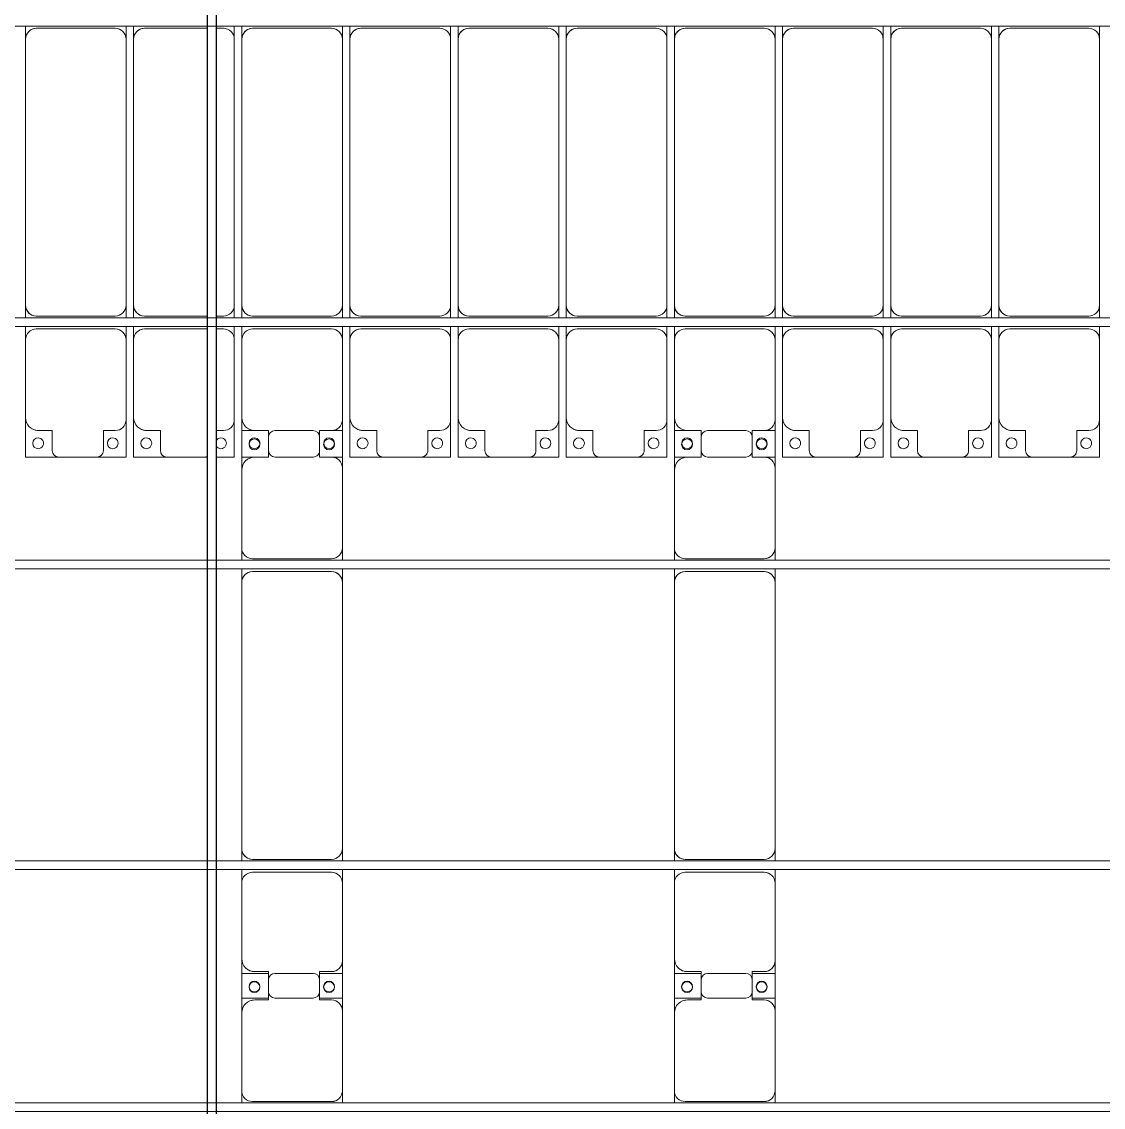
# Model space of a CAD drawing. Header units: millimetres. Extents: x -147246 to 112336, y -213734 to -86506.
# Drawn here: x -69365 to -64365, y -135865 to -130845 of the extents above; entities that cross this region are included whole.
import ezdxf

# ---------------------------------------------------------------- set-up
doc = ezdxf.new("R2010")
doc.units = ezdxf.units.MM
doc.layers.add('A-GENM', color=13, linetype='Continuous', lineweight=9)
doc.layers.add('S-BEAM', color=12, linetype='Continuous', lineweight=9)

# ---------------------------------------------------------------- blocks, each defined once
blk = doc.blocks.new('Dải phao đi lại kèm đỡ invester - DẢI PHAO ĐI LẠI-14853-BỐ TRÍ KHUNG KẾT CẤU BÈ PIN 05')
at = {"layer": 'A-GENM', "color": 7}
for p, q in [((70758.4, 620.3), (70758.4, 680.8)), ((71173.4, 670.3), (70808.4, 670.3)), ((71223.4, 680.8), (71223.4, 620.3)), ((71258.4, 620.3), (71258.4, 680.8)), ((71599.8, 670.3), (71308.4, 670.3)), ((71673.4, 670.3), (71639.8, 670.3)), ((71723.4, 680.8), (71723.4, 620.3)), ((71758.4, 620.3), (71758.4, 680.8)), ((72173.4, 670.3), (71808.4, 670.3)), ((72223.4, 680.8), (72223.4, 620.3)), ((72258.4, 620.3), (72258.4, 680.8)), ((72673.4, 670.3), (72308.4, 670.3)), ((72723.4, 680.8), (72723.4, 620.3)), ((72758.4, 620.3), (72758.4, 680.8)), ((73173.4, 670.3), (72808.4, 670.3)), ((73223.4, 680.8), (73223.4, 620.3)), ((73258.4, 620.3), (73258.4, 680.8)), ((73673.4, 670.3), (73308.4, 670.3)), ((73723.4, 680.8), (73723.4, 620.3)), ((73758.4, 620.3), (73758.4, 680.8)), ((74173.4, 670.3), (73808.4, 670.3)), ((74223.4, 680.8), (74223.4, 620.3)), ((74258.4, 620.3), (74258.4, 680.8)), ((74673.4, 670.3), (74308.4, 670.3)), ((74723.4, 680.8), (74723.4, 620.3)), ((74758.4, 620.3), (74758.4, 680.8)), ((75173.4, 670.3), (74808.4, 670.3)), ((75223.4, 680.8), (75223.4, 620.3)), ((75258.4, 620.3), (75258.4, 680.8)), ((75673.4, 670.3), (75308.4, 670.3)), ((75723.4, 680.8), (75723.4, 620.3)), ((70758.4, 620.3), (70758.4, -610.3)), ((71223.4, -610.3), (71223.4, 620.3)), ((71258.4, 620.3), (71258.4, -610.3)), ((71723.4, -610.3), (71723.4, 620.3)), ((71758.4, 620.3), (71758.4, -610.3)), ((72223.4, -610.3), (72223.4, 620.3)), ((72258.4, 620.3), (72258.4, -610.3)), ((72723.4, -610.3), (72723.4, 620.3)), ((72758.4, 620.3), (72758.4, -610.3)), ((73223.4, -610.3), (73223.4, 620.3)), ((73258.4, 620.3), (73258.4, -610.3)), ((73723.4, -610.3), (73723.4, 620.3)), ((73758.4, 620.3), (73758.4, -610.3)), ((74223.4, -610.3), (74223.4, 620.3)), ((74258.4, 620.3), (74258.4, -610.3)), ((74723.4, -610.3), (74723.4, 620.3)), ((74758.4, 620.3), (74758.4, -610.3)), ((75223.4, -610.3), (75223.4, 620.3)), ((75258.4, 620.3), (75258.4, -610.3)), ((75723.4, -610.3), (75723.4, 620.3)), ((70758.4, -669.2), (70758.4, -610.3)), ((71223.4, -610.3), (71223.4, -669.2)), ((71258.4, -669.2), (71258.4, -610.3)), ((71723.4, -610.3), (71723.4, -669.2)), ((71758.4, -669.2), (71758.4, -610.3)), ((72223.4, -610.3), (72223.4, -669.2)), ((72258.4, -669.2), (72258.4, -610.3)), ((72723.4, -610.3), (72723.4, -669.2)), ((72758.4, -669.2), (72758.4, -610.3)), ((73223.4, -610.3), (73223.4, -669.2)), ((73258.4, -669.2), (73258.4, -610.3)), ((73723.4, -610.3), (73723.4, -669.2)), ((73758.4, -669.2), (73758.4, -610.3)), ((74223.4, -610.3), (74223.4, -669.2)), ((74258.4, -669.2), (74258.4, -610.3)), ((74723.4, -610.3), (74723.4, -669.2)), ((74758.4, -669.2), (74758.4, -610.3)), ((75223.4, -610.3), (75223.4, -669.2)), ((75258.4, -669.2), (75258.4, -610.3)), ((75723.4, -610.3), (75723.4, -669.2)), ((70808.4, -660.3), (71173.4, -660.3)), ((71308.4, -660.3), (71599.8, -660.3)), ((71639.8, -660.3), (71673.4, -660.3)), ((71808.4, -660.3), (72173.4, -660.3)), ((72308.4, -660.3), (72673.4, -660.3)), ((72808.4, -660.3), (73173.4, -660.3)), ((73308.4, -660.3), (73673.4, -660.3)), ((73808.4, -660.3), (74173.4, -660.3)), ((74308.4, -660.3), (74673.4, -660.3)), ((74808.4, -660.3), (75173.4, -660.3)), ((75308.4, -660.3), (75673.4, -660.3)), ((70758.4, -769.7), (70758.4, -709.2)), ((71173.4, -719.7), (70808.4, -719.7)), ((71223.4, -709.2), (71223.4, -769.7)), ((71258.4, -769.7), (71258.4, -709.2)), ((71599.8, -719.7), (71308.4, -719.7)), ((71673.4, -719.7), (71639.8, -719.7)), ((71723.4, -709.2), (71723.4, -769.7)), ((71758.4, -769.7), (71758.4, -709.2)), ((72173.4, -719.7), (71808.4, -719.7)), ((72223.4, -709.2), (72223.4, -769.7)), ((72258.4, -769.7), (72258.4, -709.2)), ((72673.4, -719.7), (72308.4, -719.7)), ((72723.4, -709.2), (72723.4, -769.7)), ((72758.4, -769.7), (72758.4, -709.2)), ((73173.4, -719.7), (72808.4, -719.7)), ((73223.4, -709.2), (73223.4, -769.7)), ((73258.4, -769.7), (73258.4, -709.2)), ((73673.4, -719.7), (73308.4, -719.7)), ((73723.4, -709.2), (73723.4, -769.7)), ((73758.4, -769.7), (73758.4, -709.2)), ((74173.4, -719.7), (73808.4, -719.7)), ((74223.4, -709.2), (74223.4, -769.7)), ((74258.4, -769.7), (74258.4, -709.2)), ((74673.4, -719.7), (74308.4, -719.7)), ((74723.4, -709.2), (74723.4, -769.7)), ((74758.4, -769.7), (74758.4, -709.2)), ((75173.4, -719.7), (74808.4, -719.7)), ((75223.4, -709.2), (75223.4, -769.7)), ((75258.4, -769.7), (75258.4, -709.2)), ((75673.4, -719.7), (75308.4, -719.7)), ((75723.4, -709.2), (75723.4, -769.7)), ((70758.4, -769.7), (70758.4, -1129.7)), ((71223.4, -1139.7), (71223.4, -769.7)), ((71258.4, -769.7), (71258.4, -1129.7)), ((71723.4, -1139.7), (71723.4, -769.7)), ((71758.4, -769.7), (71758.4, -1129.7)), ((72223.4, -1139.7), (72223.4, -769.7)), ((72258.4, -769.7), (72258.4, -1129.7)), ((72723.4, -1139.7), (72723.4, -769.7)), ((72758.4, -769.7), (72758.4, -1129.7)), ((73223.4, -1139.7), (73223.4, -769.7)), ((73258.4, -769.7), (73258.4, -1129.7)), ((73723.4, -1139.7), (73723.4, -769.7)), ((73758.4, -769.7), (73758.4, -1129.7)), ((74223.4, -1139.7), (74223.4, -769.7)), ((74258.4, -769.7), (74258.4, -1129.7)), ((74723.4, -1139.7), (74723.4, -769.7)), ((74758.4, -769.7), (74758.4, -1129.7)), ((75223.4, -1139.7), (75223.4, -769.7)), ((75258.4, -769.7), (75258.4, -1129.7)), ((75723.4, -1139.7), (75723.4, -769.7)), ((70758.4, -1312.2), (70758.4, -1129.7)), ((71223.4, -1139.7), (71223.4, -1312.2)), ((71258.4, -1312.2), (71258.4, -1129.7)), ((71723.4, -1139.7), (71723.4, -1312.2)), ((71758.4, -1312.2), (71758.4, -1129.7)), ((72223.4, -1139.7), (72223.4, -1312.2)), ((72258.4, -1312.2), (72258.4, -1129.7)), ((72723.4, -1139.7), (72723.4, -1312.2)), ((72758.4, -1312.2), (72758.4, -1129.7)), ((73223.4, -1139.7), (73223.4, -1312.2)), ((73258.4, -1312.2), (73258.4, -1129.7)), ((73723.4, -1139.7), (73723.4, -1312.2)), ((73758.4, -1312.2), (73758.4, -1129.7)), ((74223.4, -1139.7), (74223.4, -1312.2)), ((74258.4, -1312.2), (74258.4, -1129.7)), ((74723.4, -1139.7), (74723.4, -1312.2)), ((74758.4, -1312.2), (74758.4, -1129.7)), ((75223.4, -1139.7), (75223.4, -1312.2)), ((75258.4, -1312.2), (75258.4, -1129.7)), ((75723.4, -1139.7), (75723.4, -1312.2)), ((70818.4, -1189.7), (70881.8, -1189.7)), ((70881.8, -1189.7), (70881.8, -1282.2)), ((71118.2, -1282.2), (71118.2, -1189.7)), ((71118.2, -1189.7), (71173.4, -1189.7)), ((71318.4, -1189.7), (71381.8, -1189.7)), ((71381.8, -1189.7), (71381.8, -1282.2)), ((71639.8, -1189.7), (71673.4, -1189.7)), ((71818.4, -1189.7), (71881.8, -1189.7)), ((71881.8, -1189.7), (71881.8, -1282.2)), ((72118.2, -1282.2), (72118.2, -1189.7)), ((72118.2, -1189.7), (72173.4, -1189.7)), ((72318.4, -1189.7), (72381.8, -1189.7)), ((72381.8, -1189.7), (72381.8, -1282.2)), ((72618.2, -1282.2), (72618.2, -1189.7)), ((72618.2, -1189.7), (72673.4, -1189.7)), ((72818.4, -1189.7), (72881.8, -1189.7)), ((72881.8, -1189.7), (72881.8, -1282.2)), ((73118.2, -1282.2), (73118.2, -1189.7)), ((73118.2, -1189.7), (73173.4, -1189.7)), ((73318.4, -1189.7), (73381.8, -1189.7)), ((73381.8, -1189.7), (73381.8, -1282.2)), ((73618.2, -1282.2), (73618.2, -1189.7)), ((73618.2, -1189.7), (73673.4, -1189.7)), ((73818.4, -1189.7), (73881.8, -1189.7)), ((73881.8, -1189.7), (73881.8, -1282.2)), ((74118.2, -1282.2), (74118.2, -1189.7)), ((74118.2, -1189.7), (74173.4, -1189.7)), ((74318.4, -1189.7), (74381.8, -1189.7)), ((74381.8, -1189.7), (74381.8, -1282.2)), ((74618.2, -1282.2), (74618.2, -1189.7)), ((74618.2, -1189.7), (74673.4, -1189.7)), ((74818.4, -1189.7), (74881.8, -1189.7)), ((74881.8, -1189.7), (74881.8, -1282.2)), ((75118.2, -1282.2), (75118.2, -1189.7)), ((75118.2, -1189.7), (75173.4, -1189.7)), ((75318.4, -1189.7), (75381.8, -1189.7)), ((75381.8, -1189.7), (75381.8, -1282.2)), ((75618.2, -1282.2), (75618.2, -1189.7)), ((75618.2, -1189.7), (75673.4, -1189.7)), ((70911.8, -1312.2), (70758.4, -1312.2)), ((70911.8, -1312.2), (71088.2, -1312.2)), ((71223.4, -1312.2), (71088.2, -1312.2)), ((71411.8, -1312.2), (71258.4, -1312.2)), ((71411.8, -1312.2), (71588.2, -1312.2)), ((71599.8, -1312.2), (71588.2, -1312.2)), ((71723.4, -1312.2), (71639.8, -1312.2)), ((71881.7, -1312.2), (71758.4, -1312.2)), ((71911.8, -1312.2), (72088.2, -1312.2)), ((72223.4, -1312.2), (72117.1, -1312.2)), ((72411.8, -1312.2), (72258.4, -1312.2)), ((72411.8, -1312.2), (72588.2, -1312.2)), ((72723.4, -1312.2), (72588.2, -1312.2)), ((72911.8, -1312.2), (72758.4, -1312.2)), ((72911.8, -1312.2), (73088.2, -1312.2)), ((73223.4, -1312.2), (73088.2, -1312.2)), ((73411.8, -1312.2), (73258.4, -1312.2)), ((73411.8, -1312.2), (73588.2, -1312.2)), ((73723.4, -1312.2), (73588.2, -1312.2)), ((73881.7, -1312.2), (73758.4, -1312.2)), ((73911.8, -1312.2), (74088.2, -1312.2)), ((74223.4, -1312.2), (74117.1, -1312.2)), ((74411.8, -1312.2), (74258.4, -1312.2)), ((74411.8, -1312.2), (74588.2, -1312.2)), ((74723.4, -1312.2), (74588.2, -1312.2)), ((74911.8, -1312.2), (74758.4, -1312.2)), ((74911.8, -1312.2), (75088.2, -1312.2)), ((75223.4, -1312.2), (75088.2, -1312.2)), ((75411.8, -1312.2), (75258.4, -1312.2)), ((75411.8, -1312.2), (75588.2, -1312.2)), ((75723.4, -1312.2), (75588.2, -1312.2))]:
    blk.add_line(p, q, dxfattribs=at)
for centre, radius, start, end in [((70808.4, 620.3), 50, 90, 180), ((70808.4, 620.3), 50, 90, 165), ((71173.4, 620.3), 50, 360, 90), ((71173.4, 620.3), 50, 360, 90), ((71308.4, 620.3), 50, 90, 180), ((71308.4, 620.3), 50, 90, 165), ((71673.4, 620.3), 50, 0, 90), ((71673.4, 620.3), 50, 0, 90), ((71808.4, 620.3), 50, 90, 180), ((71808.4, 620.3), 50, 90, 165), ((72173.4, 620.3), 50, 0, 90), ((72173.4, 620.3), 50, 0, 90), ((72308.4, 620.3), 50, 90, 180), ((72308.4, 620.3), 50, 90, 165), ((72673.4, 620.3), 50, 360, 90), ((72673.4, 620.3), 50, 360, 90), ((72808.4, 620.3), 50, 90, 180), ((72808.4, 620.3), 50, 90, 165), ((73173.4, 620.3), 50, 0, 90), ((73173.4, 620.3), 50, 0, 90), ((73308.4, 620.3), 50, 90, 180), ((73308.4, 620.3), 50, 90, 165), ((73673.4, 620.3), 50, 0, 90), ((73673.4, 620.3), 50, 0, 90), ((73808.4, 620.3), 50, 90, 180), ((73808.4, 620.3), 50, 90, 165), ((74173.4, 620.3), 50, 0, 90), ((74173.4, 620.3), 50, 0, 90), ((74308.4, 620.3), 50, 90, 180), ((74308.4, 620.3), 50, 90, 165), ((74673.4, 620.3), 50, 0, 90), ((74673.4, 620.3), 50, 0, 90), ((74808.4, 620.3), 50, 90, 180), ((74808.4, 620.3), 50, 90, 165), ((75173.4, 620.3), 50, 0, 90), ((75173.4, 620.3), 50, 0, 90), ((75308.4, 620.3), 50, 90, 180), ((75308.4, 620.3), 50, 90, 165), ((75673.4, 620.3), 50, 360, 90), ((75673.4, 620.3), 50, 360, 90), ((70808.4, -610.3), 50, 180, 270), ((70808.4, -610.3), 50, 180, 255), ((71173.4, -610.3), 50, 270, 0), ((71173.4, -610.3), 50, 315, 0), ((71308.4, -610.3), 50, 180, 270), ((71308.4, -610.3), 50, 180, 255), ((71673.4, -610.3), 50, 270, 0), ((71673.4, -610.3), 50, 315, 0), ((71808.4, -610.3), 50, 180, 270), ((71808.4, -610.3), 50, 180, 255), ((72173.4, -610.3), 50, 270, 0), ((72173.4, -610.3), 50, 315, 0), ((72308.4, -610.3), 50, 180, 270), ((72308.4, -610.3), 50, 180, 255), ((72673.4, -610.3), 50, 270, 0), ((72673.4, -610.3), 50, 315, 0), ((72808.4, -610.3), 50, 180, 270), ((72808.4, -610.3), 50, 180, 255), ((73173.4, -610.3), 50, 270, 360), ((73173.4, -610.3), 50, 315, 360), ((73308.4, -610.3), 50, 180, 270), ((73308.4, -610.3), 50, 180, 255), ((73673.4, -610.3), 50, 270, 0), ((73673.4, -610.3), 50, 315, 0), ((73808.4, -610.3), 50, 180, 270), ((73808.4, -610.3), 50, 180, 255), ((74173.4, -610.3), 50, 270, 0), ((74173.4, -610.3), 50, 315, 0), ((74308.4, -610.3), 50, 180, 270), ((74308.4, -610.3), 50, 180, 255), ((74673.4, -610.3), 50, 270, 360), ((74673.4, -610.3), 50, 315, 360), ((74808.4, -610.3), 50, 180, 270), ((74808.4, -610.3), 50, 180, 255), ((75173.4, -610.3), 50, 270, 0), ((75173.4, -610.3), 50, 315, 0), ((75308.4, -610.3), 50, 180, 270), ((75308.4, -610.3), 50, 180, 255), ((75673.4, -610.3), 50, 270, 360), ((75673.4, -610.3), 50, 315, 360), ((70808.4, -769.7), 50, 90, 180), ((70808.4, -769.7), 50, 90, 135), ((71173.4, -769.7), 50, 360, 90), ((71173.4, -769.7), 50, 45, 90), ((71308.4, -769.7), 50, 90, 180), ((71308.4, -769.7), 50, 90, 135), ((71673.4, -769.7), 50, 0, 90), ((71673.4, -769.7), 50, 45, 90), ((71808.4, -769.7), 50, 90, 180), ((71808.4, -769.7), 50, 90, 135), ((72173.4, -769.7), 50, 0, 90), ((72173.4, -769.7), 50, 45, 90), ((72308.4, -769.7), 50, 90, 180), ((72308.4, -769.7), 50, 90, 135), ((72673.4, -769.7), 50, 0, 90), ((72673.4, -769.7), 50, 45, 90), ((72808.4, -769.7), 50, 90, 180), ((72808.4, -769.7), 50, 90, 135), ((73173.4, -769.7), 50, 0, 90), ((73173.4, -769.7), 50, 45, 90), ((73308.4, -769.7), 50, 90, 180), ((73308.4, -769.7), 50, 90, 135), ((73673.4, -769.7), 50, 0, 90), ((73673.4, -769.7), 50, 45, 90), ((73808.4, -769.7), 50, 90, 180), ((73808.4, -769.7), 50, 90, 135), ((74173.4, -769.7), 50, 360, 90), ((74173.4, -769.7), 50, 45, 90), ((74308.4, -769.7), 50, 90, 180), ((74308.4, -769.7), 50, 90, 135), ((74673.4, -769.7), 50, 0, 90), ((74673.4, -769.7), 50, 45, 90), ((74808.4, -769.7), 50, 90, 180), ((74808.4, -769.7), 50, 90, 135), ((75173.4, -769.7), 50, 0, 90), ((75173.4, -769.7), 50, 45, 90), ((75308.4, -769.7), 50, 90, 180), ((75308.4, -769.7), 50, 90, 135), ((75673.4, -769.7), 50, 360, 90), ((75673.4, -769.7), 50, 45, 90), ((70818.4, -1129.7), 60, 180, 270), ((71173.4, -1139.7), 50, 270, 0), ((71318.4, -1129.7), 60, 180, 270), ((71673.4, -1139.7), 50, 270, 0), ((71818.4, -1129.7), 60, 180, 270), ((72173.4, -1139.7), 50, 270, 0), ((72318.4, -1129.7), 60, 180, 270), ((72673.4, -1139.7), 50, 270, 0), ((72818.4, -1129.7), 60, 180, 270), ((73173.4, -1139.7), 50, 270, 0), ((73318.4, -1129.7), 60, 180, 270), ((73673.4, -1139.7), 50, 270, 360), ((73818.4, -1129.7), 60, 180, 270), ((74173.4, -1139.7), 50, 270, 360), ((74318.4, -1129.7), 60, 180, 270), ((74673.4, -1139.7), 50, 270, 0), ((74818.4, -1129.7), 60, 180, 270), ((75173.4, -1139.7), 50, 270, 360), ((75318.4, -1129.7), 60, 180, 270), ((75673.4, -1139.7), 50, 270, 360), ((70818.4, -1129.7), 60, 240, 270), ((71173.4, -1139.7), 50, 270, 315), ((71318.4, -1129.7), 60, 240, 270), ((71673.4, -1139.7), 50, 270, 315), ((71818.4, -1129.7), 60, 240, 270), ((72173.4, -1139.7), 50, 270, 315), ((72318.4, -1129.7), 60, 240, 270), ((72673.4, -1139.7), 50, 270, 315), ((72818.4, -1129.7), 60, 240, 270), ((73173.4, -1139.7), 50, 270, 315), ((73318.4, -1129.7), 60, 240, 270), ((73673.4, -1139.7), 50, 270, 315), ((73818.4, -1129.7), 60, 240, 270), ((74173.4, -1139.7), 50, 270, 315), ((74318.4, -1129.7), 60, 240, 270), ((74673.4, -1139.7), 50, 270, 315), ((74818.4, -1129.7), 60, 240, 270), ((75173.4, -1139.7), 50, 270, 315), ((75318.4, -1129.7), 60, 240, 270), ((75673.4, -1139.7), 50, 270, 315), ((70816.8, -1248.6), 25, 90, 270), ((70816.8, -1248.6), 25, 270, 90), ((71161.8, -1248.6), 25, 90, 270), ((71161.8, -1248.6), 25, 165, 180), ((71161.8, -1248.6), 25, 270, 90), ((71316.8, -1248.6), 25, 90, 270), ((71316.8, -1248.6), 25, 270, 90), ((71661.8, -1248.6), 25, 90, 150), ((71661.8, -1248.6), 25, 270, 90), ((71816.8, -1248.6), 25, 90, 270), ((71816.8, -1248.6), 25, 270, 90), ((72161.8, -1248.6), 25, 90, 270), ((72161.8, -1248.6), 25, 270, 90), ((72316.8, -1248.6), 25, 90, 270), ((72316.8, -1248.6), 25, 270, 90), ((72661.8, -1248.6), 25, 90, 270), ((72661.8, -1248.6), 25, 165, 180), ((72661.8, -1248.6), 25, 270, 90), ((72816.8, -1248.6), 25, 90, 270), ((72816.8, -1248.6), 25, 270, 90), ((73161.8, -1248.6), 25, 90, 270), ((73161.8, -1248.6), 25, 165, 180), ((73161.8, -1248.6), 25, 270, 90), ((73316.8, -1248.6), 25, 90, 270), ((73316.8, -1248.6), 25, 270, 90), ((73661.8, -1248.6), 25, 90, 270), ((73661.8, -1248.6), 25, 165, 180), ((73661.8, -1248.6), 25, 270, 90), ((73816.8, -1248.6), 25, 90, 270), ((73816.8, -1248.6), 25, 270, 90), ((74161.8, -1248.6), 25, 90, 270), ((74161.8, -1248.6), 25, 270, 90), ((74316.8, -1248.6), 25, 90, 270), ((74316.8, -1248.6), 25, 270, 90), ((74661.8, -1248.6), 25, 90, 270), ((74661.8, -1248.6), 25, 165, 180), ((74661.8, -1248.6), 25, 270, 90), ((74816.8, -1248.6), 25, 90, 270), ((74816.8, -1248.6), 25, 270, 90), ((75161.8, -1248.6), 25, 90, 270), ((75161.8, -1248.6), 25, 165, 180), ((75161.8, -1248.6), 25, 270, 90), ((75316.8, -1248.6), 25, 90, 270), ((75316.8, -1248.6), 25, 270, 90), ((75661.8, -1248.6), 25, 90, 270), ((75661.8, -1248.6), 25, 165, 180), ((75661.8, -1248.6), 25, 270, 90), ((70911.8, -1282.2), 30, 180, 270), ((70911.8, -1282.2), 30, 210, 270), ((71088.2, -1282.2), 30, 270, 0), ((71088.2, -1282.2), 30, 270, 330), ((71411.8, -1282.2), 30, 180, 270), ((71411.8, -1282.2), 30, 210, 270), ((71661.8, -1248.6), 25, 210, 270), ((71911.8, -1282.2), 30, 180, 270), ((72088.2, -1282.2), 30, 270, 0), ((72411.8, -1282.2), 30, 180, 270), ((72411.8, -1282.2), 30, 210, 270), ((72588.2, -1282.2), 30, 270, 0), ((72588.2, -1282.2), 30, 270, 330), ((72911.8, -1282.2), 30, 180, 270), ((72911.8, -1282.2), 30, 210, 270), ((73088.2, -1282.2), 30, 270, 0), ((73088.2, -1282.2), 30, 270, 330), ((73411.8, -1282.2), 30, 180, 270), ((73411.8, -1282.2), 30, 210, 270), ((73588.2, -1282.2), 30, 270, 0), ((73588.2, -1282.2), 30, 270, 330), ((73911.8, -1282.2), 30, 180, 270), ((74088.2, -1282.2), 30, 270, 0), ((74411.8, -1282.2), 30, 180, 270), ((74411.8, -1282.2), 30, 210, 270), ((74588.2, -1282.2), 30, 270, 0), ((74588.2, -1282.2), 30, 270, 330), ((74911.8, -1282.2), 30, 180, 270), ((74911.8, -1282.2), 30, 210, 270), ((75088.2, -1282.2), 30, 270, 0), ((75088.2, -1282.2), 30, 270, 330), ((75411.8, -1282.2), 30, 180, 270), ((75411.8, -1282.2), 30, 210, 270), ((75588.2, -1282.2), 30, 270, 0), ((75588.2, -1282.2), 30, 270, 330), ((71588.2, -1282.2), 30, 270, 285), ((71588.2, -1282.2), 30, 270, 285)]:
    blk.add_arc(centre, radius, start, end, dxfattribs=at)
blk = doc.blocks.new('Dầm C52 - Dầm C52-18775-BỐ TRÍ KHUNG KẾT CẤU BÈ PIN 05')
at = {"layer": 'S-BEAM', "color": 1}
blk.add_line((-74474.3, 20), (74474.3, 20), dxfattribs=at)
blk = doc.blocks.new('Dầm C52 - Dầm C52-18776-BỐ TRÍ KHUNG KẾT CẤU BÈ PIN 05')
at = {"layer": 'S-BEAM', "color": 1}
for p, q in [((-74474.3, 20), (74474.3, 20)), ((74474.3, -20), (-74474.3, -20))]:
    blk.add_line(p, q, dxfattribs=at)
blk = doc.blocks.new('Dầm C52 - Dầm C52-18777-BỐ TRÍ KHUNG KẾT CẤU BÈ PIN 05')
at = {"layer": 'S-BEAM', "color": 1}
for p, q in [((-74474.3, 20), (74474.3, 20)), ((74474.3, -20), (-74474.3, -20))]:
    blk.add_line(p, q, dxfattribs=at)
blk = doc.blocks.new('Dầm C52 - Hộp 40x60-25898-BỐ TRÍ KHUNG KẾT CẤU BÈ PIN 05')
at = {"layer": 'S-BEAM', "color": 3, "lineweight": 25}
for p, q in [((-55982.1, 20), (55982.1, 20)), ((55982.1, -20), (-55982.1, -20))]:
    blk.add_line(p, q, dxfattribs=at)
blk = doc.blocks.new('Dai phao do pin - DẢI PHAO ĐỠ PIN-V15-BỐ TRÍ KHUNG KẾT CẤU BÈ PIN 05')
at = {"layer": 'A-GENM', "color": 7}
for p, q in [((65973.2, 241.6), (66029.7, 241.6)), ((66389.7, 241.6), (66029.7, 241.6)), ((66389.7, 241.6), (66572.2, 241.6)), ((66457.8, 241.6), (66640.3, 241.6)), ((66457.8, 118.2), (66457.8, 241.6)), ((66572.2, 241.6), (66572.2, 118.2)), ((66990.3, 241.6), (66640.3, 241.6)), ((66990.3, 241.6), (67053.2, 241.6)), ((67093.2, 241.6), (67149.7, 241.6)), ((68380.3, 241.6), (67149.7, 241.6)), ((68380.3, 241.6), (68443.2, 241.6)), ((68483.2, 241.6), (68539.7, 241.6)), ((68899.7, 241.6), (68539.7, 241.6)), ((68899.7, 241.6), (69082.2, 241.6)), ((69082.2, 241.6), (69082.2, 117.9)), ((65979.7, 191.6), (65979.7, -173.4)), ((66449.7, 118.2), (66449.7, 181.6)), ((66580.3, 181.6), (66580.3, 118.2)), ((67040.3, -173.4), (67040.3, 191.6)), ((67099.7, 191.6), (67099.7, -173.4)), ((68430.3, -173.4), (68430.3, 191.6)), ((68489.7, 191.6), (68489.7, -173.4)), ((68959.7, 118.2), (68959.7, 181.6)), ((66542.2, 118.2), (66449.7, 118.2)), ((66580.3, 118.2), (66487.8, 118.2)), ((69052.2, 118.2), (68959.7, 118.2)), ((66457.8, 88.2), (66457.8, -88.2)), ((66572.2, -88.2), (66572.2, 88.2)), ((69082.2, -88.2), (69082.2, 88.2)), ((66449.7, -173.4), (66449.7, -118.2)), ((66449.7, -118.2), (66542.2, -118.2)), ((66457.8, -223.4), (66457.8, -118.2)), ((66487.8, -118.2), (66580.3, -118.2)), ((66572.2, -118.2), (66572.2, -223.4)), ((66580.3, -118.2), (66580.3, -173.4)), ((68959.7, -173.4), (68959.7, -118.2)), ((68959.7, -118.2), (69052.2, -118.2)), ((69082.2, -117.5), (69082.2, -223.4)), ((66029.7, -223.4), (65973.2, -223.4)), ((66029.7, -223.4), (66399.7, -223.4)), ((66572.2, -223.4), (66399.7, -223.4)), ((66630.3, -223.4), (66457.8, -223.4)), ((66630.3, -223.4), (66990.3, -223.4)), ((67053.2, -223.4), (66990.3, -223.4)), ((67149.7, -223.4), (67093.2, -223.4)), ((67149.7, -223.4), (68380.3, -223.4)), ((68443.2, -223.4), (68380.3, -223.4)), ((68539.7, -223.4), (68483.2, -223.4)), ((68539.7, -223.4), (68909.7, -223.4)), ((69082.2, -223.4), (68909.7, -223.4))]:
    blk.add_line(p, q, dxfattribs=at)
for centre, radius, start, end in [((66029.7, 191.6), 50, 90, 180), ((66029.7, 191.6), 50, 135, 180), ((66389.7, 181.6), 60, 0, 90), ((66389.7, 181.6), 60, 0, 30), ((66508.6, 183.2), 25, 360, 180), ((66511.4, 183.2), 25, 0, 180), ((66640.3, 181.6), 60, 90, 180), ((66640.3, 181.6), 60, 150, 180), ((66990.3, 191.6), 50, 0, 90), ((66990.3, 191.6), 50, 0, 45), ((67149.7, 191.6), 50, 90, 180), ((67149.7, 191.6), 50, 105, 180), ((68380.3, 191.6), 50, 360, 90), ((68380.3, 191.6), 50, 15, 90), ((68539.7, 191.6), 50, 90, 180), ((68539.7, 191.6), 50, 135, 180), ((68899.7, 181.6), 60, 0, 90), ((68899.7, 181.6), 60, 0, 30), ((69018.6, 183.2), 25, 0, 180), ((66508.6, 183.2), 25, 180, 0), ((66511.4, 183.2), 25, 180, 0), ((69018.6, 183.2), 25, 180, 0), ((66487.8, 88.2), 30, 90, 180), ((66542.2, 88.2), 30, 0, 90), ((69052.2, 88.2), 30, 0, 90), ((66487.8, -88.2), 30, 180, 270), ((66542.2, -88.2), 30, 270, 0), ((69052.2, -88.2), 30, 270, 0), ((66508.6, -161.8), 25, 0, 180), ((66511.4, -161.8), 25, 0, 180), ((69018.6, -161.8), 25, 0, 180), ((66029.7, -173.4), 50, 180, 270), ((66029.7, -173.4), 50, 180, 225), ((66399.7, -173.4), 50, 270, 0), ((66399.7, -173.4), 50, 315, 0), ((66508.6, -161.8), 25, 180, 0), ((66511.4, -161.8), 25, 180, 360), ((66630.3, -173.4), 50, 180, 270), ((66630.3, -173.4), 50, 180, 225), ((66990.3, -173.4), 50, 270, 0), ((66990.3, -173.4), 50, 315, 0), ((67149.7, -173.4), 50, 180, 270), ((67149.7, -173.4), 50, 180, 270), ((68380.3, -173.4), 50, 270, 360), ((68380.3, -173.4), 50, 285, 360), ((68539.7, -173.4), 50, 180, 270), ((68539.7, -173.4), 50, 180, 225), ((68909.7, -173.4), 50, 270, 360), ((68909.7, -173.4), 50, 315, 360), ((69018.6, -161.8), 25, 180, 0)]:
    blk.add_arc(centre, radius, start, end, dxfattribs=at)
blk = doc.blocks.new('Dai phao do pin - DẢI PHAO ĐỠ PIN-V16-BỐ TRÍ KHUNG KẾT CẤU BÈ PIN 05')
at = {"layer": 'A-GENM', "color": 7}
for p, q in [((65973.2, 241.6), (66029.7, 241.6)), ((66389.7, 241.6), (66029.7, 241.6)), ((66389.7, 241.6), (66572.2, 241.6)), ((66457.8, 241.6), (66640.3, 241.6)), ((66457.8, 118.2), (66457.8, 241.6)), ((66572.2, 241.6), (66572.2, 118.2)), ((66990.3, 241.6), (66640.3, 241.6)), ((66990.3, 241.6), (67053.2, 241.6)), ((67093.2, 241.6), (67149.7, 241.6)), ((68380.3, 241.6), (67149.7, 241.6)), ((68380.3, 241.6), (68443.2, 241.6)), ((68483.2, 241.6), (68539.7, 241.6)), ((68899.7, 241.6), (68539.7, 241.6)), ((68899.7, 241.6), (69082.2, 241.6)), ((69082.2, 241.6), (69082.2, 117.9)), ((65979.7, 191.6), (65979.7, -173.4)), ((66449.7, 118.2), (66449.7, 181.6)), ((66580.3, 181.6), (66580.3, 118.2)), ((67040.3, -173.4), (67040.3, 191.6)), ((67099.7, 191.6), (67099.7, -173.4)), ((68430.3, -173.4), (68430.3, 191.6)), ((68489.7, 191.6), (68489.7, -173.4)), ((68959.7, 118.2), (68959.7, 181.6)), ((66542.2, 118.2), (66449.7, 118.2)), ((66580.3, 118.2), (66487.8, 118.2)), ((69052.2, 118.2), (68959.7, 118.2)), ((66457.8, 88.2), (66457.8, -88.2)), ((66572.2, -88.2), (66572.2, 88.2)), ((69082.2, -88.2), (69082.2, 88.2)), ((66449.7, -173.4), (66449.7, -118.2)), ((66449.7, -118.2), (66542.2, -118.2)), ((66457.8, -223.4), (66457.8, -118.2)), ((66487.8, -118.2), (66580.3, -118.2)), ((66572.2, -118.2), (66572.2, -223.4)), ((66580.3, -118.2), (66580.3, -173.4)), ((68959.7, -173.4), (68959.7, -118.2)), ((68959.7, -118.2), (69052.2, -118.2)), ((69082.2, -117.5), (69082.2, -223.4)), ((66029.7, -223.4), (65973.2, -223.4)), ((66029.7, -223.4), (66399.7, -223.4)), ((66572.2, -223.4), (66399.7, -223.4)), ((66630.3, -223.4), (66457.8, -223.4)), ((66630.3, -223.4), (66990.3, -223.4)), ((67053.2, -223.4), (66990.3, -223.4)), ((67149.7, -223.4), (67093.2, -223.4)), ((67149.7, -223.4), (68380.3, -223.4)), ((68443.2, -223.4), (68380.3, -223.4)), ((68539.7, -223.4), (68483.2, -223.4)), ((68539.7, -223.4), (68909.7, -223.4)), ((69082.2, -223.4), (68909.7, -223.4))]:
    blk.add_line(p, q, dxfattribs=at)
for centre, radius, start, end in [((66029.7, 191.6), 50, 90, 180), ((66029.7, 191.6), 50, 135, 180), ((66389.7, 181.6), 60, 0, 90), ((66389.7, 181.6), 60, 0, 30), ((66508.6, 183.2), 25, 360, 180), ((66511.4, 183.2), 25, 0, 180), ((66640.3, 181.6), 60, 90, 180), ((66640.3, 181.6), 60, 150, 180), ((66990.3, 191.6), 50, 0, 90), ((66990.3, 191.6), 50, 0, 45), ((67149.7, 191.6), 50, 90, 180), ((67149.7, 191.6), 50, 105, 180), ((68380.3, 191.6), 50, 360, 90), ((68380.3, 191.6), 50, 15, 90), ((68539.7, 191.6), 50, 90, 180), ((68539.7, 191.6), 50, 135, 180), ((68899.7, 181.6), 60, 0, 90), ((68899.7, 181.6), 60, 0, 30), ((69018.6, 183.2), 25, 0, 180), ((66508.6, 183.2), 25, 180, 0), ((66511.4, 183.2), 25, 180, 0), ((69018.6, 183.2), 25, 180, 0), ((66487.8, 88.2), 30, 90, 180), ((66542.2, 88.2), 30, 0, 90), ((69052.2, 88.2), 30, 0, 90), ((66487.8, -88.2), 30, 180, 270), ((66542.2, -88.2), 30, 270, 0), ((69052.2, -88.2), 30, 270, 0), ((66508.6, -161.8), 25, 0, 180), ((66511.4, -161.8), 25, 0, 180), ((69018.6, -161.8), 25, 0, 180), ((66029.7, -173.4), 50, 180, 270), ((66029.7, -173.4), 50, 180, 225), ((66399.7, -173.4), 50, 270, 0), ((66399.7, -173.4), 50, 315, 0), ((66508.6, -161.8), 25, 180, 0), ((66511.4, -161.8), 25, 180, 360), ((66630.3, -173.4), 50, 180, 270), ((66630.3, -173.4), 50, 180, 225), ((66990.3, -173.4), 50, 270, 0), ((66990.3, -173.4), 50, 315, 0), ((67149.7, -173.4), 50, 180, 270), ((67149.7, -173.4), 50, 180, 270), ((68380.3, -173.4), 50, 270, 360), ((68380.3, -173.4), 50, 285, 360), ((68539.7, -173.4), 50, 180, 270), ((68539.7, -173.4), 50, 180, 225), ((68909.7, -173.4), 50, 270, 360), ((68909.7, -173.4), 50, 315, 360), ((69018.6, -161.8), 25, 180, 0)]:
    blk.add_arc(centre, radius, start, end, dxfattribs=at)
blk = doc.blocks.new('HOBANMONG_BEPIN 5_rvt-1-BỐ TRÍ KHUNG KẾT CẤU BÈ PIN 05')
at = {"layer": 'A-GENM', "color": 3, "lineweight": 25}
for name, p, rotation in [('Dải phao đi lại kèm đỡ invester - DẢI PHAO ĐI LẠI-14853-BỐ TRÍ KHUNG KẾT CẤU BÈ PIN 05', (-140105.4, -131545.4), 359.9997710135151), ('Dai phao do pin - DẢI PHAO ĐỠ PIN-V15-BỐ TRÍ KHUNG KẾT CẤU BÈ PIN 05', (-68105.9, -201818), 89.99977101252024), ('Dai phao do pin - DẢI PHAO ĐỠ PIN-V16-BỐ TRÍ KHUNG KẾT CẤU BÈ PIN 05', (-66105.9, -201818), 89.99977101252024)]:
    blk.add_blockref(name, p, dxfattribs=dict(at, rotation=rotation))
at = {"layer": 'S-BEAM', "color": 3, "lineweight": 25}
for name, p, rotation in [('Dầm C52 - Hộp 40x60-25898-BỐ TRÍ KHUNG KẾT CẤU BÈ PIN 05', (-68485.7, -148536.9), 269.9997710125197), ('Dầm C52 - Dầm C52-18775-BỐ TRÍ KHUNG KẾT CẤU BÈ PIN 05', (-66080, -130844.9), 179.9997710135151), ('Dầm C52 - Dầm C52-18776-BỐ TRÍ KHUNG KẾT CẤU BÈ PIN 05', (-66080, -132234.9), 179.9997710135151), ('Dầm C52 - Dầm C52-18776-BỐ TRÍ KHUNG KẾT CẤU BÈ PIN 05', (-66080, -133354.9), 179.9997710135151), ('Dầm C52 - Dầm C52-18777-BỐ TRÍ KHUNG KẾT CẤU BÈ PIN 05', (-66080, -134744.9), 179.9997710135151), ('Dầm C52 - Dầm C52-18777-BỐ TRÍ KHUNG KẾT CẤU BÈ PIN 05', (-66080, -135864.9), 179.9997710135151)]:
    blk.add_blockref(name, p, dxfattribs=dict(at, rotation=rotation))

msp = doc.modelspace()

# ---------------------------------------------------------------- block references
at = {"lineweight": 5}
msp.add_blockref('HOBANMONG_BEPIN 5_rvt-1-BỐ TRÍ KHUNG KẾT CẤU BÈ PIN 05', (0, 0), dxfattribs=at)

doc.saveas('drawing.dxf')
